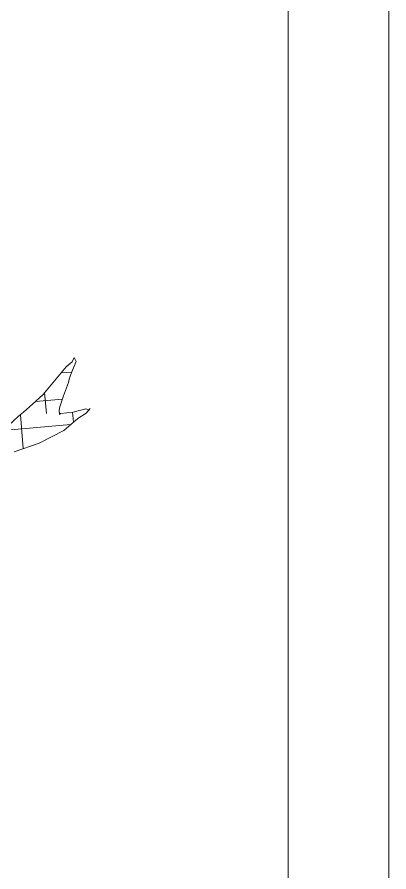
# Model space of a CAD drawing. Header units: millimetres. Extents: x 235.7 to 251.5, y 148.6 to 159.
# Drawn here: x 249.9026 to 250.0412, y 155.5818 to 155.901 of the extents above; entities that cross this region are included whole.
import ezdxf

# ---------------------------------------------------------------- set-up
doc = ezdxf.new("R2010")
doc.units = ezdxf.units.MM
doc.layers.add('A-FURN', color=9, linetype='Continuous', lineweight=18)

msp = doc.modelspace()

# ---------------------------------------------------------------- linework, layer by layer
at = {"layer": 'A-FURN'}
for p, q in [((250.00372, 155.42637), (250.00372, 156.02637)), ((250.04122, 155.46387), (250.04122, 155.98887))]:
    msp.add_line(p, q, dxfattribs=at)
at = {"layer": 'A-FURN', "color": 252}
for p, q in [((249.92386, 155.77391), (249.9231, 155.77232)), ((249.92465, 155.77244), (249.92386, 155.77391)), ((249.92088, 155.77036), (249.91216, 155.75996)), ((249.9231, 155.77232), (249.92088, 155.77036)), ((249.92331, 155.76913), (249.92465, 155.77244)), ((249.92301, 155.76846), (249.91899, 155.76811)), ((249.92198, 155.76582), (249.92233, 155.76693)), ((249.92233, 155.76693), (249.92331, 155.76913)), ((249.91987, 155.75953), (249.92179, 155.76456)), ((249.92179, 155.76456), (249.92198, 155.76582)), ((249.91287, 155.76082), (249.91356, 155.75295)), ((249.91216, 155.75996), (249.90838, 155.75649)), ((249.91947, 155.75836), (249.90946, 155.75749)), ((249.91848, 155.75546), (249.91987, 155.75953)), ((249.90838, 155.75649), (249.90499, 155.75349)), ((249.9183, 155.75421), (249.91848, 155.75546)), ((249.91835, 155.75255), (249.9183, 155.75421)), ((249.92825, 155.75472), (249.92347, 155.75349)), ((249.92939, 155.75436), (249.92825, 155.75472)), ((249.9283, 155.75306), (249.92979, 155.75483)), ((249.92979, 155.75483), (249.92939, 155.75436)), ((249.90317, 155.752), (249.89939, 155.74853)), ((249.90499, 155.75349), (249.90317, 155.752)), ((249.90381, 155.75253), (249.90492, 155.73986)), ((249.91875, 155.75302), (249.91835, 155.75255)), ((249.92347, 155.75349), (249.91875, 155.75302)), ((249.92006, 155.74668), (249.92527, 155.75117)), ((249.9233, 155.75347), (249.92363, 155.74975)), ((249.92527, 155.75117), (249.9283, 155.75306)), ((249.92258, 155.74885), (249.89583, 155.74651)), ((249.91087, 155.74191), (249.92006, 155.74668)), ((249.90152, 155.73868), (249.91087, 155.74191))]:
    msp.add_line(p, q, dxfattribs=at)

doc.saveas('drawing.dxf')
